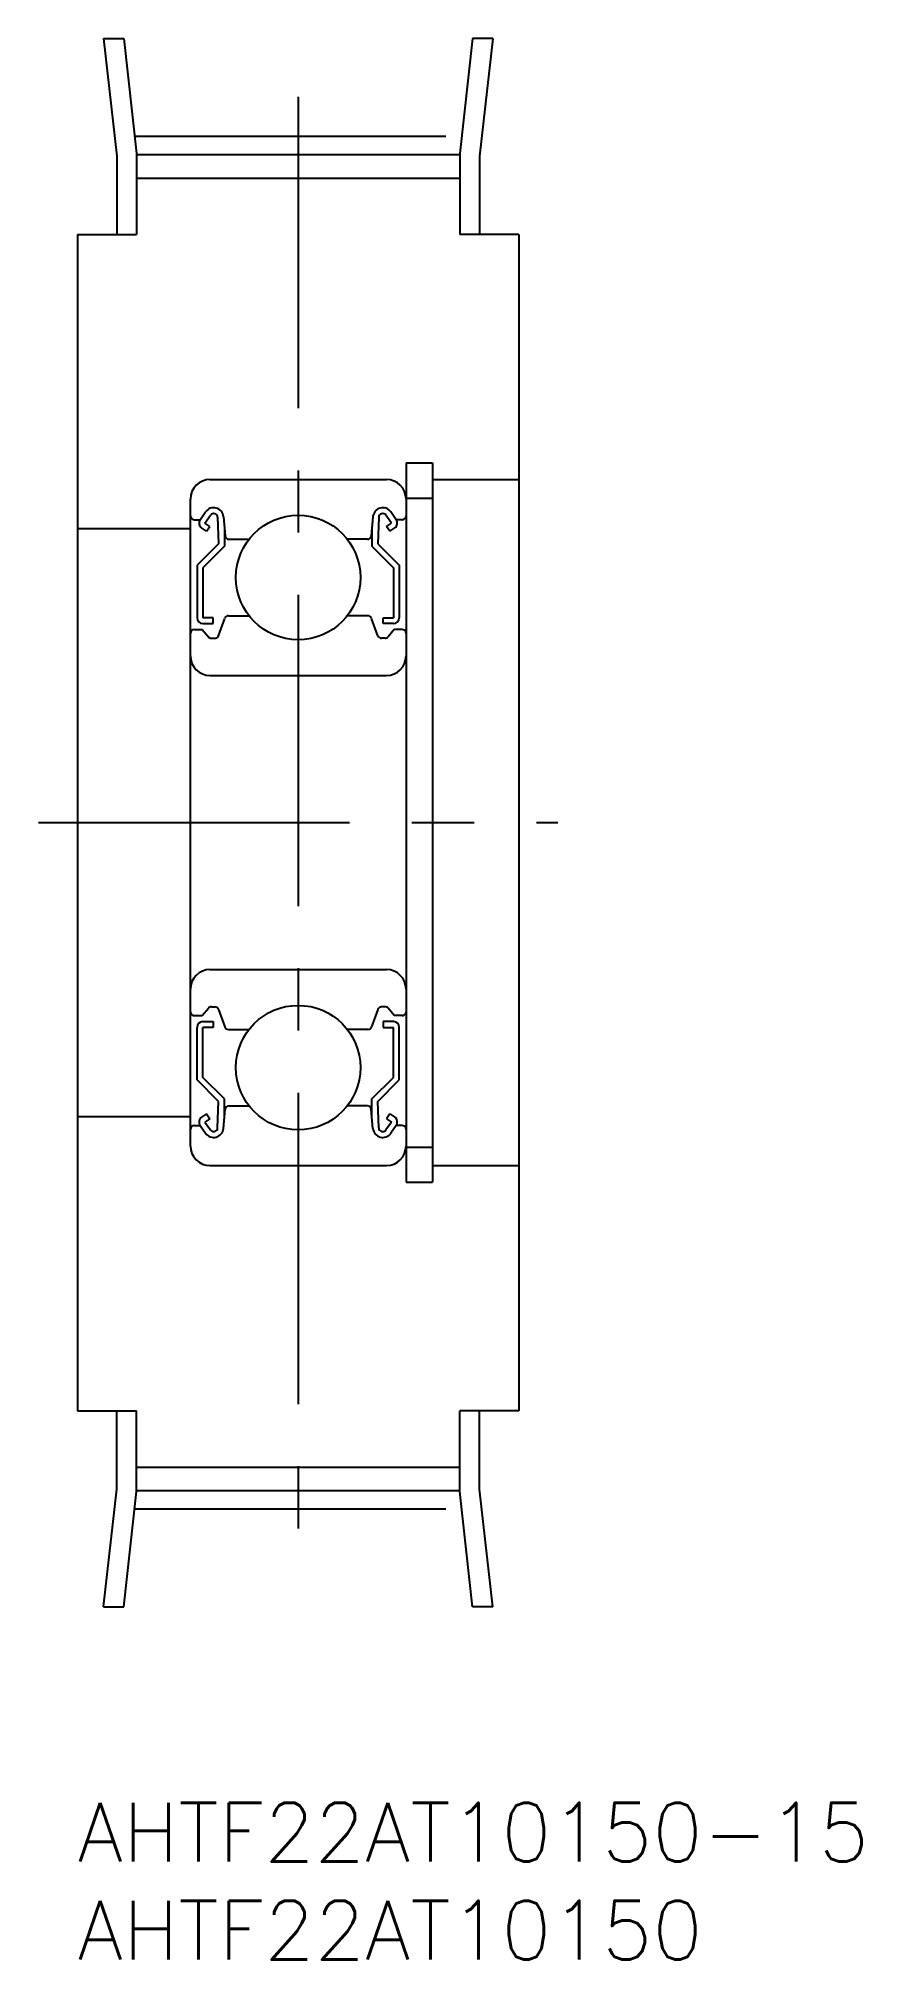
# Model space of a CAD drawing. Extents: x -2 to 40, y -8 to 90.
import ezdxf

# ---------------------------------------------------------------- set-up
doc = ezdxf.new("R2010")
doc.units = 0
doc.header["$LTSCALE"] = 0.5
doc.linetypes.add('CENTER', pattern=[50.8, 31.75, -6.35, 6.35, -6.35])
for name, color, linetype in [('MSM_CENTER', 1, 'CENTER'), ('MSM_CONTINUOUS', 7, 'CONTINUOUS'), ('MSM_PART_NUMBER', 7, 'CONTINUOUS')]:
    doc.layers.add(name, color=color, linetype=linetype)
doc.styles.get("Standard").update_dxf_attribs({"font": 'txt.shx', "height": 3, "bigfont": 'bigfont.shx'})

# ---------------------------------------------------------------- blocks, each defined once
blk = doc.blocks.new('*U1')
at = {"layer": 'MSM_PART_NUMBER'}
blk.add_text('AHTF22AT10150-15', height=3, dxfattribs=at).set_placement((0, -3))
blk = doc.blocks.new('*U2')
at = {"layer": 'MSM_PART_NUMBER'}
blk.add_text('AHTF22AT10150', height=3, dxfattribs=at).set_placement((0, -8))

msp = doc.modelspace()

# ---------------------------------------------------------------- linework, layer by layer
at = {"layer": 'MSM_CENTER'}
for p, q in [((11.25, 87.015), (11.25, 12.985)), ((2.903, 85.015), (19.597, 85.015)), ((-2, 50), (24.5, 50)), ((2.903, 14.985), (19.597, 14.985))]:
    msp.add_line(p, q, dxfattribs=at)
at = {"layer": 'MSM_CONTINUOUS'}
for p, q in [((1.321, 90), (2, 83.998)), ((1.321, 90), (2.356, 90)), ((2.356, 90), (3, 84.13)), ((20.144, 90), (19.5, 84.13)), ((21.179, 90), (20.144, 90)), ((21.179, 90), (20.5, 83.998)), ((2, 83.998), (2, 80)), ((3, 84.13), (3, 80)), ((3, 84.075), (19.5, 84.075)), ((19.5, 84.13), (19.5, 80)), ((20.5, 83.998), (20.5, 80)), ((3, 82.875), (19.5, 82.875)), ((0, 80), (3, 80)), ((0, 80), (0, 20)), ((22.5, 80), (19.5, 80)), ((22.5, 80), (22.5, 20)), ((16.75, 68.35), (18.098, 68.35)), ((16.75, 68.35), (16.75, 31.65)), ((18.098, 68.35), (18.098, 31.65)), ((6.75, 67.5), (15.75, 67.5)), ((18.098, 67.5), (22.5, 67.5)), ((5.75, 33.5), (5.75, 66.5)), ((6.25, 65.45), (6.529, 65.847)), ((6.496, 65.278), (6.778, 65.68)), ((16.004, 65.278), (15.722, 65.68)), ((16.25, 65.45), (15.971, 65.847)), ((16.748, 66.55), (18.098, 66.55)), ((0, 65), (5.75, 65)), ((5.95, 65.45), (6.25, 65.45)), ((6.569, 64.86), (6.324, 65.032)), ((6.741, 65.105), (6.496, 65.278)), ((6.569, 64.86), (6.741, 65.105)), ((7.142, 65.573), (7.192, 64.224)), ((7.436, 65.604), (7.522, 64.632)), ((7.492, 64.971), (7.492, 64.1)), ((15.064, 65.604), (14.978, 64.632)), ((15.008, 64.971), (15.008, 64.1)), ((15.358, 65.573), (15.308, 64.224)), ((15.759, 65.105), (16.004, 65.278)), ((15.931, 64.86), (15.759, 65.105)), ((15.931, 64.86), (16.176, 65.032)), ((16.55, 65.45), (16.25, 65.45)), ((7.192, 64.224), (6.092, 63.124)), ((7.492, 64.1), (6.392, 63)), ((7.721, 64.45), (8.744, 64.45)), ((14.779, 64.45), (13.756, 64.45)), ((15.008, 64.1), (16.108, 63)), ((15.308, 64.224), (16.408, 63.124)), ((6.092, 63.124), (6.092, 60.45)), ((6.392, 63), (6.392, 60.45)), ((16.108, 63), (16.108, 60.45)), ((16.408, 63.124), (16.408, 60.45)), ((5.95, 59.85), (6.35, 59.85)), ((6.35, 59.85), (6.668, 59.471)), ((6.912, 60.45), (6.392, 60.45)), ((6.392, 60.15), (6.912, 60.15)), ((6.912, 60.15), (6.912, 60.45)), ((7.184, 59.531), (7.507, 60.418)), ((7.695, 60.55), (8.744, 60.55)), ((14.805, 60.55), (13.756, 60.55)), ((15.316, 59.531), (14.993, 60.418)), ((15.588, 60.15), (15.588, 60.45)), ((15.588, 60.45), (16.108, 60.45)), ((16.108, 60.15), (15.588, 60.15)), ((16.15, 59.85), (15.832, 59.471)), ((16.55, 59.85), (16.15, 59.85)), ((6.821, 59.4), (6.996, 59.4)), ((15.679, 59.4), (15.504, 59.4)), ((6.75, 57.5), (15.75, 57.5)), ((6.75, 42.5), (15.75, 42.5)), ((6.35, 40.15), (6.668, 40.529)), ((6.821, 40.6), (6.996, 40.6)), ((7.184, 40.469), (7.507, 39.582)), ((15.316, 40.469), (14.993, 39.582)), ((15.679, 40.6), (15.504, 40.6)), ((16.15, 40.15), (15.832, 40.529)), ((5.95, 40.15), (6.35, 40.15)), ((6.092, 36.876), (6.092, 39.55)), ((6.392, 39.85), (6.912, 39.85)), ((6.392, 37), (6.392, 39.55)), ((6.912, 39.55), (6.392, 39.55)), ((6.912, 39.85), (6.912, 39.55)), ((7.695, 39.45), (8.744, 39.45)), ((14.805, 39.45), (13.756, 39.45)), ((15.588, 39.85), (15.588, 39.55)), ((16.108, 39.85), (15.588, 39.85)), ((15.588, 39.55), (16.108, 39.55)), ((16.108, 37), (16.108, 39.55)), ((16.55, 40.15), (16.15, 40.15)), ((16.408, 36.876), (16.408, 39.55)), ((7.192, 35.776), (6.092, 36.876)), ((7.492, 35.9), (6.392, 37)), ((15.008, 35.9), (16.108, 37)), ((15.308, 35.776), (16.408, 36.876)), ((7.142, 34.427), (7.192, 35.776)), ((7.436, 34.396), (7.522, 35.368)), ((7.492, 35.029), (7.492, 35.9)), ((7.721, 35.55), (8.744, 35.55)), ((14.779, 35.55), (13.756, 35.55)), ((15.064, 34.396), (14.978, 35.368)), ((15.008, 35.029), (15.008, 35.9)), ((15.358, 34.427), (15.308, 35.776)), ((0, 35), (5.75, 35)), ((5.95, 34.55), (6.25, 34.55)), ((6.25, 34.55), (6.529, 34.153)), ((6.569, 35.14), (6.324, 34.968)), ((6.741, 34.895), (6.496, 34.722)), ((6.496, 34.722), (6.778, 34.32)), ((6.569, 35.14), (6.741, 34.895)), ((16.004, 34.722), (15.722, 34.32)), ((15.931, 35.14), (15.759, 34.895)), ((15.759, 34.895), (16.004, 34.722)), ((15.931, 35.14), (16.176, 34.968)), ((16.25, 34.55), (15.971, 34.153)), ((16.55, 34.55), (16.25, 34.55)), ((16.748, 33.45), (18.098, 33.45)), ((6.75, 32.5), (15.75, 32.5)), ((18.098, 32.5), (22.5, 32.5)), ((16.75, 31.65), (18.098, 31.65)), ((0, 20), (3, 20)), ((2, 16.002), (2, 20)), ((3, 15.87), (3, 20)), ((22.5, 20), (19.5, 20)), ((19.5, 15.87), (19.5, 20)), ((20.5, 16.002), (20.5, 20)), ((3, 17.125), (19.5, 17.125)), ((1.321, 10), (2, 16.002)), ((2.356, 10), (3, 15.87)), ((3, 15.925), (19.5, 15.925)), ((20.144, 10), (19.5, 15.87)), ((21.179, 10), (20.5, 16.002)), ((1.321, 10), (2.356, 10)), ((21.179, 10), (20.144, 10))]:
    msp.add_line(p, q, dxfattribs=at)
for centre in [(11.25, 62.5), (11.25, 37.5)]:
    msp.add_circle(centre, 3.175, dxfattribs=at)
for centre, radius, start, end in [((6.75, 66.5), 1, 90, 180), ((15.75, 66.5), 1, 0, 90), ((6.938, 65.56), 0.5, 5.06502, 144.93555), ((6.942, 65.565), 0.2, 2.13118, 144.93675), ((15.562, 65.56), 0.5, 35.06445, 174.93498), ((15.558, 65.565), 0.2, 35.06325, 177.86882), ((5.95, 65.65), 0.2, 180, 270), ((6.495, 65.277), 0.3, 144.93555, 235.03769), ((16.005, 65.277), 0.3, 304.96231, 35.06445), ((16.55, 65.65), 0.2, 270, 0), ((7.721, 64.65), 0.2, 185.06502, 270), ((14.779, 64.65), 0.2, 270, 354.93498), ((5.95, 59.65), 0.2, 90, 180), ((6.392, 60.45), 0.3, 180, 270), ((7.695, 60.35), 0.2, 90, 159.97033), ((14.805, 60.35), 0.2, 20.02967, 90), ((16.108, 60.45), 0.3, 270, 0), ((16.55, 59.65), 0.2, 0, 90), ((6.821, 59.6), 0.2, 219.99699, 270), ((6.996, 59.6), 0.2, 270, 339.97033), ((15.504, 59.6), 0.2, 200.02967, 270), ((15.679, 59.6), 0.2, 270, 320.00301), ((6.75, 58.5), 1, 180, 270), ((15.75, 58.5), 1, 270, 0), ((6.75, 41.5), 1, 90, 180), ((15.75, 41.5), 1, 0, 90), ((5.95, 40.35), 0.2, 180, 270), ((6.821, 40.4), 0.2, 90, 140.00301), ((6.996, 40.4), 0.2, 20.02967, 90), ((15.504, 40.4), 0.2, 90, 159.97033), ((15.679, 40.4), 0.2, 39.99699, 90), ((16.55, 40.35), 0.2, 270, 0), ((6.392, 39.55), 0.3, 90, 180), ((7.695, 39.65), 0.2, 200.02967, 270), ((14.805, 39.65), 0.2, 270, 339.97033), ((16.108, 39.55), 0.3, 0, 90), ((7.721, 35.35), 0.2, 90, 174.93498), ((14.779, 35.35), 0.2, 5.06502, 90), ((5.95, 34.35), 0.2, 90, 180), ((6.495, 34.723), 0.3, 124.96231, 215.06445), ((6.938, 34.44), 0.5, 215.06445, 354.93498), ((6.942, 34.435), 0.2, 215.06325, 357.86882), ((15.562, 34.44), 0.5, 185.06502, 324.93555), ((15.558, 34.435), 0.2, 182.13118, 324.93675), ((16.005, 34.723), 0.3, 324.93555, 55.03769), ((16.55, 34.35), 0.2, 0, 90), ((6.75, 33.5), 1, 180, 270), ((15.75, 33.5), 1, 270, 0)]:
    msp.add_arc(centre, radius, start, end, dxfattribs=at)

# ---------------------------------------------------------------- block references
for name in ['*U1', '*U2']:
    msp.add_blockref(name, (0, 0), dxfattribs=at)

doc.saveas('drawing.dxf')
